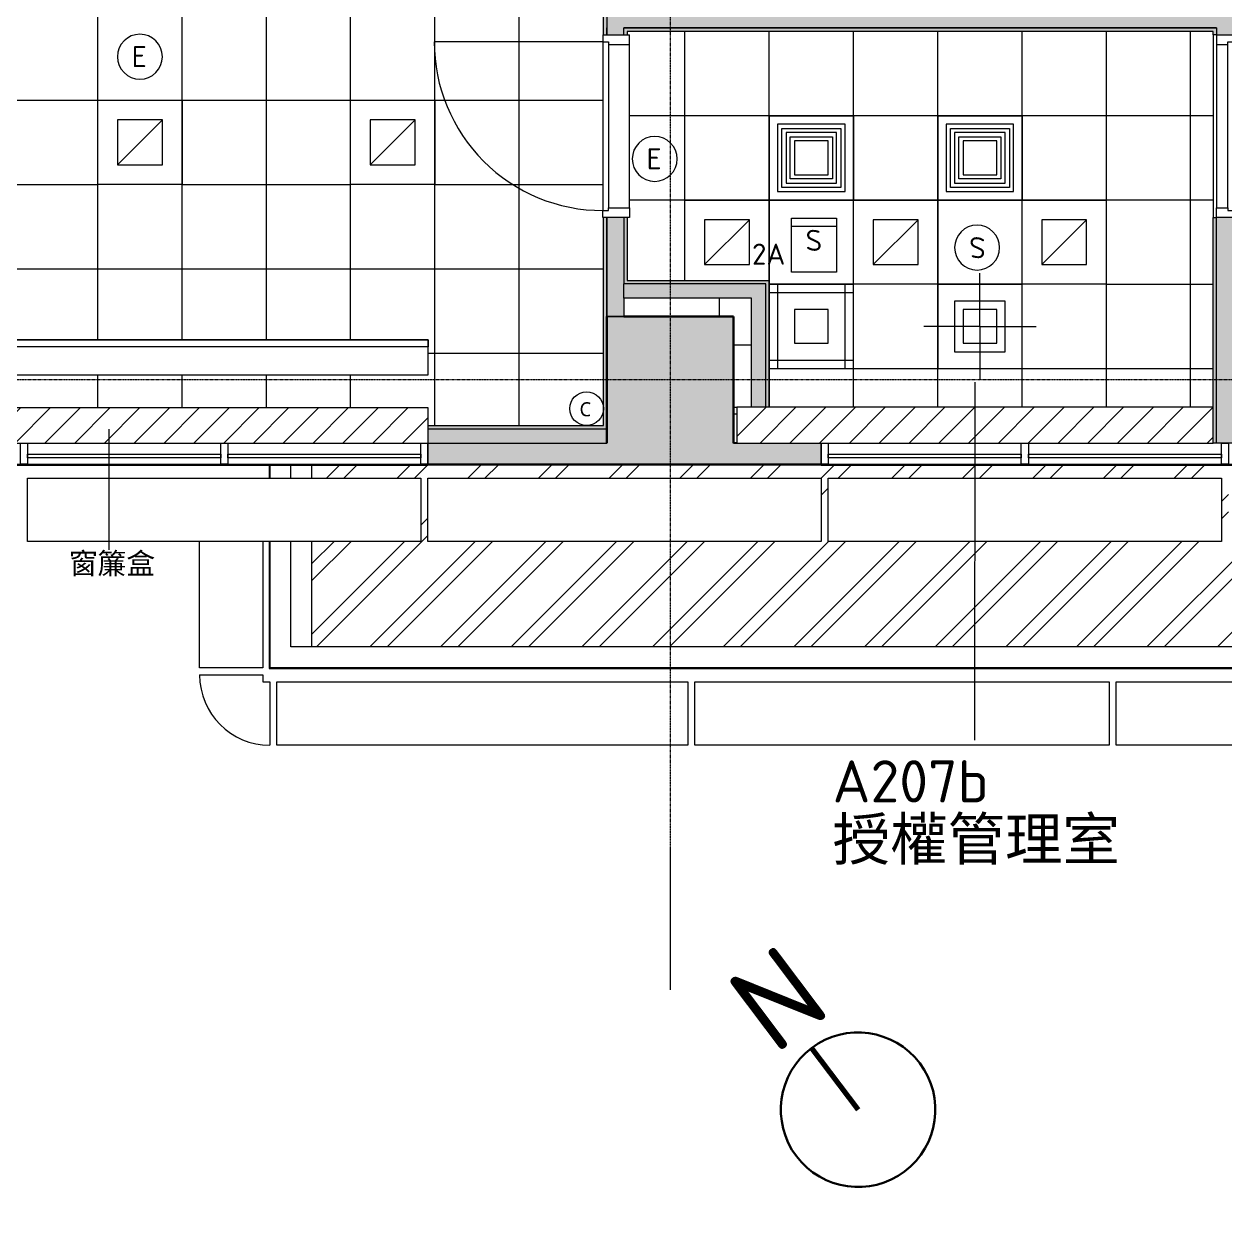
# Model space of a CAD drawing. Header units: centimetres. Extents: x -391356 to -382095, y -768 to 204275.
# Drawn here: x -386402 to -385547, y 200167 to 201016 of the extents above; entities that cross this region are included whole.
import ezdxf

# ---------------------------------------------------------------- set-up
doc = ezdxf.new("R2010")
doc.units = ezdxf.units.CM
doc.linetypes.add('虛線圓點 3_16_', pattern=[0.79375, 0.47625, -0.15875, 0, -0.15875])
for name, color, linetype, lineweight in [('Medium Lines', 7, 'Continuous', 30), ('North Line', 7, 'Continuous', 70), ('一般標註', 7, 'Continuous', 5), ('一般模型', 7, 'Continuous', 5), ('共用邊緣', 7, 'Continuous', 5), ('天花板', 7, 'Continuous', 5), ('房間標籤', 7, 'Continuous', 5), ('文字註釋', 7, 'Continuous', 5), ('柱線', 7, 'Continuous', 5), ('柱線-1', 7, '虛線圓點 3_16_', 5), ('構架_豎框', 7, 'Continuous', 5), ('樓板', 7, 'Continuous', 5), ('燈具', 7, 'Continuous', 5), ('牆', 7, 'Continuous', 5), ('空調風口', 7, 'Continuous', 5), ('結構柱', 7, 'Continuous', 5), ('結構柱-2', 7, 'Continuous', 30), ('線', 7, 'Continuous', 5), ('表面樣式', 7, 'Continuous', 5)]:
    doc.layers.add(name, color=color, linetype=linetype, lineweight=lineweight)
for name, color, linetype, lineweight, true_color in [('塗層 2 _5_-1', 7, 'Continuous', 5, 0xaaaaaa), ('帷幕板-1', 7, 'Continuous', 5, 0xeaeaea), ('帷幕牆豎框-1', 7, 'Continuous', 5, 0xeaeaea), ('建立開口', 9, 'Continuous', 5, 0x808080), ('牆-1', 7, 'Continuous', 5, 0xe4e4e4), ('結構 _1_-1', 7, 'Continuous', 9, 0xaaaaaa), ('結構柱-1', 7, 'Continuous', 5, 0xeaeaea), ('結構構架-1', 9, 'Continuous', 5, 0x808080), ('詳圖項目-3', 11, 'Continuous', 15, 0xffaaaa), ('門-1', 7, 'Continuous', 5, 0xaaaaaa), ('門-2', 7, 'Continuous', 5, 0xd4d4d4)]:
    doc.layers.add(name, color=color, linetype=linetype, lineweight=lineweight, true_color=true_color)
doc.styles.add('ISOCPEUR', font='isocpeur.ttf', dxfattribs={"height": 15})
doc.styles.add('ISOCPEUR_2', font='isocpeur.ttf', dxfattribs={"height": 30})
doc.styles.add('ISOCPEUR_3', font='isocpeur.ttf', dxfattribs={"height": 0.625})
doc.styles.add('Microsoft JhengHei UI_2', font='Microsoft JhengHei UI.ttf', dxfattribs={"height": 15})
doc.styles.add('Microsoft JhengHei UI_3', font='Microsoft JhengHei UI.ttf', dxfattribs={"height": 10})
doc.styles.add('微軟正黑體', font='Microsoft JhengHei.ttf', dxfattribs={"height": 30})

# ---------------------------------------------------------------- blocks, each defined once
blk = doc.blocks.new('通用門_單開 - DW2_H230xW130-1663480-二層天花平面圖')
at = {"layer": '構架_豎框'}
for p, q in [((-65, -27), (-65, -15)), ((-60, -15), (-65, -15)), ((60, -15), (-60, -15)), ((-60, -19), (-60, -15)), ((60, -15), (65, -15)), ((60, -19), (60, -15)), ((65, -15), (65, -27)), ((-58, -19), (-60, -19)), ((58, -19), (-58, -19)), ((-58, -19), (-58, -27)), ((58, -27), (58, -19)), ((58, -19), (60, -19)), ((-65, -27), (-58, -27)), ((-58, -27), (58, -27)), ((65, -27), (58, -27))]:
    blk.add_line(p, q, dxfattribs=at)
blk = doc.blocks.new('通用門_單開 - FD4_H230xW130-4324022-二層天花平面圖')
at = {"layer": '構架_豎框'}
for p, q in [((-65, 12), (-65, 31)), ((-58, 31), (-65, 31)), ((-58, 31), (-58, 16)), ((58, 31), (-58, 31)), ((58, 16), (58, 31)), ((58, 31), (65, 31)), ((65, 31), (65, 12)), ((-65, 12), (-60, 12)), ((-60, 16), (-58, 16)), ((-60, 12), (-60, 16)), ((-60, 12), (60, 12)), ((-58, 16), (58, 16)), ((60, 16), (58, 16)), ((60, 12), (60, 16)), ((65, 12), (60, 12))]:
    blk.add_line(p, q, dxfattribs=at)
blk = doc.blocks.new('System Panel - 帷幕玻璃-1733386-二層天花平面圖')
at = {"layer": '帷幕板-1'}
for p, q in [((-68.75, -10.6), (-68.75, -8)), ((-68.75, -8), (68.75, -8)), ((68.75, -8), (68.75, -10.6)), ((68.75, -10.6), (-68.75, -10.6))]:
    blk.add_line(p, q, dxfattribs=at)
blk = doc.blocks.new('Rectangular Mullion - 50x150_E-1707179-二層天花平面圖')
at = {"layer": '帷幕牆豎框-1'}
for p, q in [((2.5, 15), (-2.5, 15)), ((-2.5, 15), (-2.5, 0)), ((2.5, 0), (2.5, 15))]:
    blk.add_line(p, q, dxfattribs=at)
blk = doc.blocks.new('Rectangular Mullion - 50x150_E-1707217-二層天花平面圖')
at = {"layer": '帷幕牆豎框-1'}
for p, q in [((-5, 15), (0, 15)), ((-5, 0), (-5, 15)), ((0, 15), (0, 0))]:
    blk.add_line(p, q, dxfattribs=at)
blk = doc.blocks.new('Rectangular Mullion - 50x150_E-V69-二層天花平面圖')
at = {"layer": '帷幕牆豎框-1'}
blk.add_line((-390160.81, 200703.16), (-390023.31, 200703.16), dxfattribs=at)
blk = doc.blocks.new('Rectangular Mullion - 50x150_E-V70-二層天花平面圖')
at = {"layer": '帷幕牆豎框-1'}
for p, q in [((2.5, 15), (-2.5, 15)), ((-2.5, 15), (-2.5, 0)), ((2.5, 0), (2.5, 15)), ((-2.5, 0), (2.5, 0))]:
    blk.add_line(p, q, dxfattribs=at)
blk = doc.blocks.new('L5 方型T-bar遮罩燈 - L5 方型T-bar遮罩燈-2232849-二層天花平面圖')
at = {"layer": '燈具'}
for p, q in [((30, 30), (-30, 30)), ((-30, 30), (-30, -30)), ((30, -30), (30, 30)), ((-16, 16), (16, -16)), ((-16, -16), (-16, 16)), ((-16, 16), (16, 16)), ((16, 16), (16, -16)), ((16, -16), (-16, -16)), ((-30, -30), (30, -30))]:
    blk.add_line(p, q, dxfattribs=at)
blk = doc.blocks.new('Rectangular Mullion - 50x150_E-V99-二層天花平面圖')
at = {"layer": '帷幕牆豎框-1'}
for p, q in [((0, 15), (-5, 15)), ((-5, 15), (-5, 0)), ((0, 0), (0, 15))]:
    blk.add_line(p, q, dxfattribs=at)
blk = doc.blocks.new('窗簾盒標準 - 窗簾盒-3396621-二層天花平面圖')
at = {"layer": '一般模型'}
for p, q in [((441.15, -20), (441.15, 0)), ((-134, -25), (-134, -20)), ((-134, -20), (441.15, -20)), ((441.15, -25), (-134, -25)), ((441.15, -20), (441.15, -25))]:
    blk.add_line(p, q, dxfattribs=at)
blk = doc.blocks.new('窗簾盒標準 - 窗簾盒-3396636-二層天花平面圖')
at = {"layer": '一般模型'}
for p, q in [((191.67, 0), (189.17, 0)), ((189.17, -20), (191.67, -20)), ((191.67, -25), (189.17, -25))]:
    blk.add_line(p, q, dxfattribs=at)
blk = doc.blocks.new('G_門扇 - 水平鎖-4324028-二層天花平面圖')
at = {"layer": '建立開口'}
blk.add_line((0, -4), (0, -124), dxfattribs=at)
blk.add_arc((0, -4), 120, 270, 0, dxfattribs=at)
blk = doc.blocks.new('AC_明架方形出風口 - 出風口-V114-二層天花平面圖')
at = {"layer": '空調風口'}
for p, q in [((-30, -30), (-30, 30)), ((-30, 30), (30, 30)), ((-30, -30), (-30, 30)), ((-30, 30), (30, 30)), ((30, 30), (30, -30)), ((30, 30), (30, -30)), ((-24, 24), (-24, -24)), ((24, 24), (-24, 24)), ((-21, -21), (-21, 21)), ((-21, 21), (21, 21)), ((-18, 18), (-18, -18)), ((18, 18), (-18, 18)), ((18, -18), (18, 18)), ((21, 21), (21, -21)), ((24, -24), (24, 24)), ((-15, -15), (-15, 15)), ((-15, 15), (15, 15)), ((-12, 12), (-12, -12)), ((12, 12), (-12, 12)), ((12, -12), (12, 12)), ((15, 15), (15, -15)), ((15, -15), (-15, -15)), ((-12, -12), (12, -12)), ((-24, -24), (24, -24)), ((21, -21), (-21, -21)), ((-18, -18), (18, -18)), ((30, -30), (-30, -30)), ((30, -30), (-30, -30))]:
    blk.add_line(p, q, dxfattribs=at)
blk = doc.blocks.new('L5 方型T-bar遮罩燈 - L5 方型T-bar遮罩燈-V118-二層天花平面圖')
at = {"layer": '燈具'}
for p, q in [((-30, 27.26), (-30, -30)), ((30, -30), (30, 27.26)), ((-16, 16), (16, -16)), ((-16, -16), (-16, 16)), ((-16, 16), (16, 16)), ((16, 16), (16, -16)), ((16, -16), (-16, -16)), ((-30, -30), (30, -30))]:
    blk.add_line(p, q, dxfattribs=at)
blk = doc.blocks.new('ANN_指北 - Project-1206059-二層天花平面圖')
at = {"layer": 'Medium Lines'}
for start, end in [(360, 180), (180, 360)]:
    blk.add_arc((0, 0), 0.55, start, end, dxfattribs=at)
at = {"layer": 'North Line'}
blk.add_line((0, 0), (0, 0.55), dxfattribs=at)
at = {"layer": '一般標註', "insert": (-0.2493, 1.2867), "char_height": 0.625, "width": 0.609283, "attachment_point": 1, "style": 'ISOCPEUR_3'}
blk.add_mtext('\\fISOCPEUR|b0|i0|c136|p34|;N', dxfattribs=at)

msp = doc.modelspace()

# ---------------------------------------------------------------- hatches: boundary and pattern name
at = {"layer": '牆-1'}
h = msp.add_hatch(color=256, dxfattribs=at)
h.paths.add_polyline_path([(-385988.73, 200728.16), (-385987.48, 200728.16), (-385987.48, 200878.67), (-385989.98, 200878.67), (-385989.98, 200728.16)])
h.paths.add_polyline_path([(-385987.48, 201008.67), (-385987.48, 201030.67), (-385989.98, 201030.67), (-385989.98, 201008.67), (-385988.73, 201008.67)])
h.paths.add_polyline_path([(-385988.73, 201230.67), (-385987.48, 201230.67), (-385987.48, 201331.16), (-385989.98, 201331.16), (-385989.98, 201230.67)])
for points in [[(-385987.48, 201013.67), (-385009.48, 201013.67), (-385009.58, 201025.67), (-385987.48, 201025.67)], [(-385975.48, 201011.17), (-385553.48, 201011.17), (-385553.48, 201013.67), (-385975.48, 201013.67)], [(-385884.48, 200821.41), (-385874.48, 200821.41), (-385874.48, 200831.41), (-385975.48, 200831.41), (-385975.48, 200821.41), (-385897.47, 200821.41)], [(-385962.69, 200831.41), (-385874.48, 200831.41), (-385874.55, 200833.91), (-385972.98, 200833.91), (-385972.98, 200831.41), (-385966.43, 200831.41)], [(-385871.98, 200743.67), (-385871.98, 200833.91), (-385874.48, 200833.91), (-385874.48, 200743.67), (-385872.31, 200743.67)], [(-385876.15, 200743.67), (-385874.48, 200743.67), (-385874.48, 200821.41), (-385884.48, 200821.41), (-385884.48, 200743.67)], [(-386114.83, 200728.16), (-385989.98, 200728.16), (-385989.98, 200730.66), (-386114.83, 200730.66), (-386114.83, 200729.7)], [(-386114.83, 200718.16), (-385987.48, 200718.16), (-385987.48, 200728.16), (-386114.83, 200728.16)]]:
    msp.add_hatch(color=256, dxfattribs=at).paths.add_polyline_path(points)
h = msp.add_hatch(color=256, dxfattribs=at)
h.paths.add_polyline_path([(-385977.48, 200808.16), (-385975.48, 200808.16), (-385975.48, 200878.67), (-385987.48, 200878.67), (-385987.48, 200808.16), (-385981.48, 200808.16)])
h.paths.add_polyline_path([(-385987.48, 201008.67), (-385975.48, 201008.67), (-385975.48, 201013.67), (-385987.48, 201013.67)])
h = msp.add_hatch(color=256, dxfattribs=at)
h.paths.add_polyline_path([(-385974.23, 200831.41), (-385972.98, 200831.41), (-385972.98, 200878.67), (-385975.48, 200878.67), (-385975.48, 200831.41)])
h.paths.add_polyline_path([(-385974.23, 201008.67), (-385972.98, 201008.67), (-385972.98, 201011.17), (-385975.48, 201011.17), (-385975.48, 201008.67)])
h = msp.add_hatch(color=256, dxfattribs=at)
h.paths.add_polyline_path([(-385554.73, 200718.16), (-385553.48, 200718.16), (-385553.48, 200878.67), (-385555.98, 200878.67), (-385555.98, 200718.16)])
h.paths.add_polyline_path([(-385554.73, 201008.67), (-385553.48, 201008.67), (-385553.48, 201011.17), (-385555.98, 201011.17), (-385555.98, 201008.67)])
h = msp.add_hatch(color=256, dxfattribs=at)
h.paths.add_polyline_path([(-385544.98, 200718.16), (-385541.48, 200718.16), (-385541.48, 200878.67), (-385553.48, 200878.67), (-385553.48, 200718.16), (-385547.48, 200718.16)])
h.paths.add_polyline_path([(-385547.48, 201008.67), (-385541.48, 201008.67), (-385541.48, 201013.67), (-385553.48, 201013.67), (-385553.48, 201008.67)])
h = msp.add_hatch(color=256, dxfattribs=at)
h.paths.add_polyline_path([(-386689.98, 200703.16), (-386689.98, 200718.16), (-386956.58, 200718.16), (-386967.48, 200703.16), (-386737.17, 200703.16)])
h.paths.add_polyline_path([(-384147.48, 200703.16), (-384147.48, 200718.16), (-384829.98, 200718.16), (-384829.98, 200703.16), (-384155.76, 200703.16)])
h.paths.add_polyline_path([(-386114.98, 200703.16), (-385834.98, 200703.16), (-385834.98, 200718.16), (-386114.98, 200718.16)])
h.paths.add_polyline_path([(-385117.48, 200703.16), (-384979.98, 200703.16), (-384979.98, 200718.16), (-385117.48, 200718.16), (-385117.48, 200710.66)])
h = msp.add_hatch(color=256, dxfattribs=at)
h.paths.add_polyline_path([(-384220.11, 200702.41), (-384147.48, 200702.41), (-384147.48, 200702.91), (-384829.98, 200702.91), (-384829.98, 200702.41), (-384227.48, 200702.41)])
h.paths.add_polyline_path([(-386967.5, 200702.41), (-386689.98, 200702.41), (-386689.98, 200702.91), (-386967.98, 200702.91), (-386967.98, 200702.41)])
h.paths.add_polyline_path([(-386114.98, 200702.41), (-385834.98, 200702.41), (-385834.98, 200702.91), (-386114.98, 200702.91)])
h.paths.add_polyline_path([(-385117.48, 200702.41), (-384979.98, 200702.41), (-384979.98, 200702.91), (-385117.48, 200702.91)])
at = {"layer": '結構柱-1'}
msp.add_hatch(color=256, dxfattribs=at).paths.add_polyline_path([(-385980.44, 200718.16), (-385897.48, 200718.16), (-385897.48, 200808.16), (-385987.48, 200808.16), (-385987.48, 200718.16), (-385982.25, 200718.16)])
at = {"layer": '表面樣式'}
h = msp.add_hatch(dxfattribs=at)
h.set_pattern_fill('FP_27', color=256, style=0, pattern_type=2)
h.set_pattern_definition([(180, (-386169.985, 201262.16), (7e-15, 60), []), (90, (-386169.985, 201262.16), (60, -4e-15), [])])
h.paths.add_polyline_path([(-386934.28, 200730.66), (-386839.98, 200730.66), (-386839.98, 200878.66), (-386734.98, 200878.66), (-386734.98, 200730.66), (-386689.98, 200730.66), (-386689.98, 200743.16), (-386114.83, 200743.15), (-386114.83, 200730.66), (-385989.98, 200730.66), (-385989.98, 200878.67), (-385990.48, 200878.67), (-385990.48, 201008.67), (-385989.98, 201008.67), (-385989.98, 201331.16), (-386229.98, 201331.16), (-386229.98, 201790.66), (-386734.98, 201790.66), (-386734.98, 201682.16), (-386649.98, 201682.16), (-386649.98, 201622.16), (-386769.98, 201622.16), (-386769.98, 201682.16), (-386829.98, 201682.16), (-386829.98, 201622.16), (-386889.98, 201622.16), (-386889.98, 201682.16), (-386839.98, 201682.16), (-386839.98, 201790.66), (-386947.48, 201790.66), (-386947.48, 200730.66), (-386944.05, 200730.66)])
h.paths.add_polyline_path([(-386543.55, 200766.66), (-386689.98, 200766.66), (-386689.98, 200791.66), (-386114.83, 200791.66), (-386114.83, 200766.66), (-386387.2, 200766.66)])
h.paths.add_polyline_path([(-386767.48, 200808.16), (-386747.48, 200808.16), (-386747.48, 200866.16), (-386827.48, 200866.16), (-386827.48, 200808.16), (-386821.38, 200808.16)])
h.paths.add_polyline_path([(-386649.98, 200902.16), (-386709.98, 200902.16), (-386709.98, 200962.16), (-386649.98, 200962.16), (-386649.98, 200941.87)])
h.paths.add_polyline_path([(-386829.98, 200902.16), (-386889.98, 200902.16), (-386889.98, 200962.16), (-386829.98, 200962.16)])
h.paths.add_polyline_path([(-386529.98, 200902.16), (-386529.98, 200962.16), (-386469.98, 200962.16), (-386469.98, 200902.16)])
h.paths.add_polyline_path([(-386169.98, 200902.16), (-386169.98, 200962.16), (-386109.98, 200962.16), (-386109.98, 200902.16), (-386156.31, 200902.16)])
h.paths.add_polyline_path([(-386289.98, 200902.16), (-386349.98, 200902.16), (-386349.93, 200962.16), (-386289.98, 200962.16)])
h.paths.add_polyline_path([(-386860.48, 200975.16), (-386861.32, 200975.19), (-386862.99, 200975.36), (-386865.83, 200976.08), (-386868.36, 200977.24), (-386869.89, 200978.22), (-386870.88, 200979), (-386872.65, 200980.77), (-386873.9, 200982.45), (-386874.55, 200983.53), (-386875.27, 200985.04), (-386875.83, 200986.62), (-386876.35, 200989.07), (-386876.48, 200991.58), (-386876.22, 200994.08), (-386875.83, 200995.71), (-386875.27, 200997.29), (-386873.9, 200999.88), (-386872.65, 201001.55), (-386872.09, 201002.18), (-386869.89, 201004.11), (-386867.75, 201005.42), (-386865.83, 201006.25), (-386864.63, 201006.62), (-386862.99, 201006.97), (-386860.48, 201007.16), (-386858.18, 201006.99), (-386857.98, 201006.97), (-386855.14, 201006.25), (-386852.85, 201005.22), (-386850.88, 201003.96), (-386850.09, 201003.33), (-386848.32, 201001.55), (-386847.07, 200999.88), (-386846.42, 200998.8), (-386845.7, 200997.29), (-386845.14, 200995.71), (-386844.62, 200993.25), (-386844.49, 200990.74), (-386844.75, 200988.25), (-386845.14, 200986.62), (-386845.7, 200985.04), (-386847.07, 200982.45), (-386848.32, 200980.77), (-386848.88, 200980.15), (-386851.08, 200978.22), (-386853.22, 200976.91), (-386855.14, 200976.08), (-386856.34, 200975.71), (-386857.98, 200975.36), (-386859.65, 200975.19)])
h.paths.add_polyline_path([(-386319.98, 200977.16), (-386321.33, 200977.24), (-386322.49, 200977.36), (-386325.33, 200978.08), (-386327.62, 200979.1), (-386329.39, 200980.22), (-386330.38, 200981), (-386332.15, 200982.77), (-386333.4, 200984.45), (-386334.05, 200985.53), (-386334.77, 200987.04), (-386335.33, 200988.62), (-386335.85, 200991.07), (-386335.98, 200993.58), (-386335.72, 200996.08), (-386335.33, 200997.71), (-386334.77, 200999.29), (-386333.4, 201001.88), (-386332.15, 201003.55), (-386331.59, 201004.18), (-386329.39, 201006.11), (-386327.25, 201007.42), (-386325.33, 201008.25), (-386324.13, 201008.62), (-386322.49, 201008.97), (-386319.98, 201009.16), (-386319.15, 201009.14), (-386317.48, 201008.97), (-386314.64, 201008.25), (-386312.35, 201007.22), (-386310.58, 201006.11), (-386309.59, 201005.33), (-386307.82, 201003.55), (-386306.57, 201001.88), (-386305.92, 201000.8), (-386305.2, 200999.29), (-386304.64, 200997.71), (-386304.12, 200995.25), (-386303.99, 200992.71), (-386304.25, 200990.25), (-386304.64, 200988.62), (-386305.2, 200987.04), (-386306.57, 200984.45), (-386307.82, 200982.77), (-386308.38, 200982.15), (-386310.58, 200980.22), (-386312.72, 200978.91), (-386314.64, 200978.08), (-386315.84, 200977.71), (-386317.48, 200977.36), (-386319.15, 200977.19)])
h.paths.add_polyline_path([(-386889.98, 201082.16), (-386889.98, 201142.16), (-386829.98, 201142.16), (-386829.98, 201082.16), (-386860.5, 201082.16)])
h.paths.add_polyline_path([(-386649.98, 201082.16), (-386769.98, 201082.16), (-386769.98, 201142.16), (-386649.98, 201142.16), (-386649.98, 201101.01)])
h.paths.add_polyline_path([(-386349.98, 201082.16), (-386409.98, 201082.16), (-386409.98, 201142.16), (-386289.98, 201142.16), (-386289.98, 201082.16), (-386349.93, 201082.16)])
h.paths.add_polyline_path([(-386485.61, 201082.16), (-386529.98, 201082.16), (-386529.98, 201142.16), (-386469.98, 201142.16), (-386469.98, 201082.16)])
h.paths.add_polyline_path([(-386169.98, 201082.16), (-386169.98, 201142.16), (-386109.98, 201142.16), (-386109.98, 201082.16), (-386156.31, 201082.16)])
h.paths.add_polyline_path([(-386889.98, 201262.16), (-386889.98, 201322.16), (-386829.98, 201322.16), (-386829.98, 201262.16), (-386873.32, 201262.16)])
h.paths.add_polyline_path([(-386769.98, 201262.16), (-386769.98, 201322.16), (-386649.98, 201322.16), (-386649.98, 201262.16), (-386767.48, 201262.16)])
h.paths.add_polyline_path([(-386289.98, 201262.16), (-386409.98, 201262.16), (-386409.98, 201322.16), (-386289.98, 201322.16), (-386289.98, 201283.16)])
h.paths.add_polyline_path([(-386109.98, 201262.16), (-386169.98, 201262.16), (-386169.98, 201322.16), (-386109.98, 201322.16), (-386109.98, 201283.16)])
h.paths.add_polyline_path([(-386469.98, 201262.16), (-386529.98, 201262.16), (-386529.98, 201322.16), (-386469.98, 201322.16), (-386469.98, 201283.16)])
h.paths.add_polyline_path([(-386308.83, 201341.01), (-386335.98, 201341.01), (-386335.98, 201379.54), (-386303.98, 201379.54), (-386303.98, 201341.01), (-386308.6, 201341.01)])
h.paths.add_polyline_path([(-386843.99, 201341.01), (-386875.99, 201341.01), (-386875.99, 201379.54), (-386843.99, 201379.54), (-386843.99, 201348.55)])
h.paths.add_polyline_path([(-386889.98, 201442.16), (-386889.98, 201502.16), (-386829.98, 201502.16), (-386829.98, 201442.16), (-386875.99, 201442.16)])
h.paths.add_polyline_path([(-386529.98, 201442.16), (-386529.98, 201502.16), (-386469.98, 201502.16), (-386469.98, 201442.16)])
h.paths.add_polyline_path([(-386303.98, 201442.16), (-386409.98, 201442.16), (-386409.98, 201502.16), (-386289.98, 201502.16), (-386289.98, 201442.16)])
h.paths.add_polyline_path([(-386649.98, 201442.16), (-386769.98, 201442.16), (-386769.98, 201502.16), (-386649.98, 201502.16), (-386649.98, 201474.64)])
h.paths.add_polyline_path([(-386859.99, 201514.41), (-386860.83, 201514.44), (-386862.49, 201514.61), (-386865.33, 201515.33), (-386867.62, 201516.35), (-386869.39, 201517.47), (-386870.38, 201518.25), (-386872.15, 201520.02), (-386873.41, 201521.7), (-386874.05, 201522.78), (-386874.77, 201524.29), (-386875.33, 201525.87), (-386875.85, 201528.32), (-386875.98, 201530.83), (-386875.72, 201533.33), (-386875.33, 201534.96), (-386874.77, 201536.54), (-386873.41, 201539.13), (-386872.15, 201540.8), (-386871.59, 201541.43), (-386869.39, 201543.36), (-386867.25, 201544.67), (-386865.33, 201545.5), (-386864.13, 201545.87), (-386862.49, 201546.22), (-386859.99, 201546.41), (-386859.15, 201546.39), (-386857.49, 201546.22), (-386854.65, 201545.5), (-386852.35, 201544.47), (-386850.58, 201543.36), (-386849.6, 201542.58), (-386847.82, 201540.8), (-386846.57, 201539.13), (-386845.93, 201538.05), (-386845.21, 201536.54), (-386844.47, 201534.21), (-386844.12, 201532.5), (-386843.99, 201529.99), (-386844.26, 201527.5), (-386844.65, 201525.87), (-386845.21, 201524.29), (-386846.57, 201521.7), (-386847.82, 201520.02), (-386848.38, 201519.4), (-386850.58, 201517.47), (-386852.72, 201516.16), (-386854.65, 201515.33), (-386855.85, 201514.96), (-386858.18, 201514.54), (-386859.15, 201514.44)])
h.paths.add_polyline_path([(-386319.98, 201576.16), (-386320.82, 201576.19), (-386322.49, 201576.36), (-386325.33, 201577.08), (-386328.09, 201578.37), (-386329.39, 201579.22), (-386330.38, 201580), (-386332.15, 201581.77), (-386333.4, 201583.45), (-386334.05, 201584.53), (-386334.77, 201586.04), (-386335.33, 201587.62), (-386335.85, 201590.07), (-386335.98, 201592.58), (-386335.72, 201595.08), (-386335.33, 201596.71), (-386334.77, 201598.29), (-386333.4, 201600.88), (-386332.15, 201602.55), (-386331.59, 201603.18), (-386329.39, 201605.11), (-386327.25, 201606.42), (-386325.33, 201607.25), (-386324.13, 201607.62), (-386322.49, 201607.97), (-386319.98, 201608.16), (-386319.15, 201608.14), (-386317.48, 201607.97), (-386314.64, 201607.25), (-386312.35, 201606.22), (-386310.58, 201605.11), (-386309.59, 201604.33), (-386307.82, 201602.55), (-386306.57, 201600.88), (-386305.92, 201599.8), (-386305.2, 201598.29), (-386304.5, 201596.09), (-386304.12, 201594.25), (-386303.99, 201591.74), (-386304.25, 201589.25), (-386304.64, 201587.62), (-386305.2, 201586.04), (-386306.57, 201583.45), (-386307.82, 201581.77), (-386308.94, 201580.62), (-386310.58, 201579.22), (-386312.72, 201577.91), (-386314.64, 201577.08), (-386315.84, 201576.71), (-386317.48, 201576.36), (-386319.15, 201576.19)])
h.paths.add_polyline_path([(-386529.98, 201622.16), (-386529.98, 201682.16), (-386469.98, 201682.16), (-386469.98, 201622.16)])
h.paths.add_polyline_path([(-386409.98, 201622.16), (-386409.98, 201682.16), (-386289.98, 201682.16), (-386289.98, 201622.16), (-386349.98, 201622.16)])
h.paths.add_polyline_path([(-386827.48, 201694.66), (-386747.48, 201694.66), (-386747.48, 201718.16), (-386827.48, 201718.16), (-386827.48, 201711.03)])
h = msp.add_hatch(dxfattribs=at)
h.set_pattern_fill('FP_32', color=256, style=0, pattern_type=2)
h.set_pattern_definition([(180, (-385511.985, 201191.17), (7e-15, 60), []), (90, (-385511.985, 201191.17), (60, -4e-15), [])])
h.paths.add_polyline_path([(-385871.98, 200891.17), (-385871.98, 200951.17), (-385811.98, 200951.17), (-385811.98, 200891.17), (-385865.88, 200891.17)])
h.paths.add_polyline_path([(-385769.07, 200743.67), (-385555.98, 200743.67), (-385555.98, 201011.17), (-385972.98, 201011.17), (-385972.98, 201008.67), (-385971.48, 201008.67), (-385971.48, 200878.67), (-385972.98, 200878.67), (-385972.98, 200833.91), (-385931.98, 200833.91), (-385931.98, 200891.17), (-385871.98, 200891.17), (-385871.98, 200743.67)])
h.paths.add_polyline_path([(-385691.98, 200891.17), (-385631.98, 200891.17), (-385631.98, 200831.17), (-385691.98, 200831.17), (-385691.98, 200872.38)])
h.paths.add_polyline_path([(-385751.98, 200891.17), (-385751.98, 200951.17), (-385691.98, 200951.17), (-385691.98, 200891.17), (-385739.33, 200891.17)])
h.paths.add_polyline_path([(-385769.07, 200831.17), (-385811.98, 200831.17), (-385811.98, 200891.17), (-385751.98, 200891.17), (-385751.98, 200831.17)])
h.paths.add_polyline_path([(-385855.98, 200839.76), (-385855.98, 200878.29), (-385823.98, 200878.29), (-385823.98, 200839.76)])
h.paths.add_polyline_path([(-385723.98, 200841.3), (-385724.82, 200841.32), (-385726.49, 200841.49), (-385729.33, 200842.22), (-385731.62, 200843.24), (-385733.39, 200844.35), (-385734.38, 200845.13), (-385736.19, 200846.96), (-385737.4, 200848.58), (-385738.05, 200849.66), (-385738.77, 200851.18), (-385739.5, 200853.47), (-385739.85, 200855.21), (-385739.98, 200857.72), (-385739.72, 200860.21), (-385739.33, 200861.84), (-385738.77, 200863.42), (-385737.4, 200866.01), (-385736.15, 200867.69), (-385735.59, 200868.31), (-385733.39, 200870.24), (-385731.25, 200871.55), (-385729.33, 200872.38), (-385728.13, 200872.75), (-385726.49, 200873.1), (-385723.98, 200873.3), (-385723.15, 200873.28), (-385720.66, 200872.93), (-385718.64, 200872.38), (-385716.35, 200871.36), (-385714.58, 200870.24), (-385713.59, 200869.46), (-385711.82, 200867.69), (-385710.57, 200866.01), (-385709.92, 200864.93), (-385709.2, 200863.42), (-385708.64, 200861.84), (-385708.12, 200859.39), (-385707.99, 200856.88), (-385708.25, 200854.38), (-385708.64, 200852.75), (-385709.2, 200851.18), (-385710.57, 200848.58), (-385711.82, 200846.91), (-385712.38, 200846.28), (-385714.58, 200844.35), (-385716.72, 200843.04), (-385718.64, 200842.22), (-385720.66, 200841.67), (-385721.48, 200841.49), (-385723.15, 200841.32)])
h.paths.add_polyline_path([(-385953.48, 200904.42), (-385954.32, 200904.44), (-385955.99, 200904.62), (-385958.83, 200905.34), (-385961.12, 200906.36), (-385962.89, 200907.47), (-385963.88, 200908.25), (-385965.65, 200910.03), (-385966.9, 200911.7), (-385967.55, 200912.78), (-385968.27, 200914.3), (-385968.83, 200915.87), (-385969.35, 200918.33), (-385969.48, 200920.84), (-385969.22, 200923.33), (-385968.83, 200924.96), (-385968.27, 200926.54), (-385966.9, 200929.13), (-385965.65, 200930.81), (-385965.09, 200931.43), (-385962.89, 200933.36), (-385960.75, 200934.67), (-385958.83, 200935.5), (-385957.63, 200935.87), (-385955.99, 200936.22), (-385953.48, 200936.42), (-385952.65, 200936.4), (-385950.98, 200936.22), (-385948.14, 200935.5), (-385945.85, 200934.48), (-385944.08, 200933.36), (-385943.09, 200932.58), (-385941.32, 200930.81), (-385940.07, 200929.13), (-385939.42, 200928.05), (-385938.49, 200925.93), (-385938.14, 200924.96), (-385937.62, 200922.51), (-385937.49, 200920), (-385937.75, 200917.5), (-385938.33, 200915.35), (-385938.7, 200914.3), (-385940.07, 200911.7), (-385941.32, 200910.03), (-385941.88, 200909.4), (-385944.08, 200907.47), (-385946.22, 200906.16), (-385948.14, 200905.34), (-385949.34, 200904.96), (-385950.98, 200904.62), (-385952.65, 200904.44)])
h = msp.add_hatch(dxfattribs=at)
h.set_pattern_fill('FP_13', color=256, style=0, pattern_type=2)
h.set_pattern_definition([(45, (3618.32, 0), (-25.144717, 25.144717), []), (45, (3618.32, 38.1), (-25.144717, 25.144717), [])])
h.paths.add_polyline_path([(-386197.48, 200573.16), (-384227.48, 200573.16), (-384227.48, 200648.14), (-384404.98, 200648.14), (-384404.98, 200693.14), (-384227.48, 200693.14), (-384227.48, 200702.41), (-385311.18, 200702.41), (-385311.18, 200702.16), (-385312.68, 200702.16), (-385312.68, 200695.56), (-385326.28, 200695.56), (-385326.28, 200702.16), (-385327.78, 200702.16), (-385327.78, 200702.41), (-386197.48, 200702.41), (-386197.48, 200693.14), (-386119.98, 200693.14), (-386119.98, 200648.14), (-386197.48, 200648.14), (-386197.48, 200605.93)])
h.paths.add_polyline_path([(-385575.45, 200648.14), (-385829.98, 200648.14), (-385829.98, 200693.14), (-385549.98, 200693.14), (-385549.98, 200648.14)])
h.paths.add_polyline_path([(-384974.98, 200648.14), (-384974.98, 200693.14), (-384694.98, 200693.14), (-384694.98, 200648.14), (-384897.78, 200648.14)])
h.paths.add_polyline_path([(-385091.4, 200648.14), (-385259.98, 200648.14), (-385259.98, 200693.14), (-384979.98, 200693.14), (-384979.98, 200648.14), (-385012.48, 200648.14)])
h.paths.add_polyline_path([(-384413.73, 200648.14), (-384689.98, 200648.14), (-384689.98, 200693.14), (-384409.98, 200693.14), (-384409.98, 200648.14)])
h.paths.add_polyline_path([(-385285.02, 200648.14), (-385544.98, 200648.14), (-385544.98, 200693.14), (-385264.98, 200693.14), (-385264.98, 200648.14)])
h.paths.add_polyline_path([(-385962.69, 200648.14), (-386114.98, 200648.14), (-386114.98, 200693.14), (-385834.98, 200693.14), (-385834.98, 200648.14)])
h.paths.add_polyline_path([(-385689.98, 200702.91), (-384227.48, 200702.91), (-384227.48, 200703.16), (-386197.48, 200703.16), (-386197.48, 200702.91), (-385692.48, 200702.91)])
at = {"layer": '詳圖項目-3'}
h = msp.add_hatch(dxfattribs=at)
h.set_pattern_fill('FP_25', color=256, style=0, pattern_type=2)
h.set_pattern_definition([(45, (3618.322, 0), (-10.6066017, 10.6066017), [])])
h.paths.add_polyline_path([(-386227.48, 200718.16), (-386114.83, 200718.16), (-386114.83, 200743.16), (-386689.98, 200743.16), (-386689.98, 200718.16), (-386253.12, 200718.16)])
h.paths.add_polyline_path([(-384834.98, 200718.16), (-384829.98, 200718.16), (-384829.98, 200743.16), (-384979.98, 200743.16), (-384979.98, 200718.16), (-384885.26, 200718.16)])
h.paths.add_polyline_path([(-385176.87, 200718.16), (-385117.78, 200718.16), (-385117.78, 200743.67), (-385538.98, 200743.67), (-385538.98, 200718.16), (-385188.21, 200718.16)])
h.paths.add_polyline_path([(-385571.82, 200718.16), (-385555.98, 200718.23), (-385555.98, 200743.67), (-385894.98, 200743.67), (-385894.98, 200718.16), (-385571.97, 200718.16)])
h.paths.add_polyline_path([(-384172.45, 201951.69), (-384150.48, 201951.69), (-384150.48, 202041.51), (-384172.48, 202041.51), (-384172.45, 201951.69)])
h.paths.add_polyline_path([(-384150.48, 202250.66), (-384150.48, 202340.66), (-384172.48, 202340.66), (-384172.44, 202250.66), (-384167.48, 202250.66)])
h.paths.add_polyline_path([(-386937.48, 202938.16), (-386932.48, 202938.16), (-386932.48, 203374.66), (-386952.48, 203374.66), (-386952.48, 202938.16), (-386947.48, 202938.16)])
h.paths.add_polyline_path([(-384148.73, 203228.51), (-384147.48, 203228.51), (-384147.48, 203378.51), (-384172.48, 203378.51), (-384172.48, 203228.51), (-384149.91, 203228.51)])
h.paths.add_polyline_path([(-386952.48, 203391.66), (-386932.48, 203391.66), (-386932.48, 203680.66), (-386952.48, 203680.66), (-386952.48, 203452.65)])
h.paths.add_polyline_path([(-386937.48, 203835.66), (-386932.48, 203835.66), (-386932.48, 203928.16), (-386404.98, 203928.16), (-386404.98, 203953.16), (-386952.48, 203953.14), (-386952.48, 203835.66), (-386937.98, 203835.66)])
h.paths.add_polyline_path([(-384837.48, 203928.16), (-384837.48, 203953.16), (-385117.48, 203953.16), (-385117.48, 203928.16), (-384897.78, 203928.16)])
h.paths.add_polyline_path([(-384220.11, 203928.16), (-384149.98, 203928.16), (-384149.98, 203953.16), (-384689.98, 203953.16), (-384689.98, 203928.16), (-384257.48, 203928.16)])
h.paths.add_polyline_path([(-386257.48, 203928.16), (-385265.14, 203928.16), (-385265.14, 203953.16), (-386257.48, 203953.16), (-386257.48, 203933.16)])

# ---------------------------------------------------------------- linework, layer by layer
at = {"layer": '一般標註'}
for p, q in [((-385855.98, 200862.42), (-385855.98, 200878.29)), ((-385855.98, 200878.29), (-385823.98, 200878.29)), ((-385823.98, 200878.29), (-385823.98, 200862.42)), ((-385823.98, 200872.42), (-385855.98, 200872.42)), ((-385855.98, 200839.76), (-385855.98, 200862.42)), ((-385823.98, 200862.42), (-385823.98, 200839.76)), ((-385823.98, 200839.76), (-385855.98, 200839.76))]:
    msp.add_line(p, q, dxfattribs=at)
for centre, start, end in [((-386319.98, 200993.16), 0, 180), ((-386319.98, 200993.16), 180, 0), ((-385953.48, 200920.42), 0, 180), ((-385953.48, 200920.42), 180, 0), ((-385723.98, 200857.3), 0, 180), ((-385723.98, 200857.3), 180, 0)]:
    msp.add_arc(centre, 16, start, end, dxfattribs=at)
at = {"layer": '共用邊緣'}
for p, q in [((-385975.48, 200821.41), (-385975.48, 200831.41)), ((-385975.48, 200808.16), (-385987.48, 200808.16))]:
    msp.add_line(p, q, dxfattribs=at)
at = {"layer": '塗層 2 _5_-1'}
for p, q in [((-385553.48, 201013.67), (-385975.48, 201013.67)), ((-385975.48, 200821.41), (-385975.48, 200808.16)), ((-385884.48, 200821.41), (-385975.48, 200821.41)), ((-385884.48, 200743.67), (-385884.48, 200821.41)), ((-385987.48, 200728.16), (-385987.48, 200718.16)), ((-385541.48, 200718.16), (-385553.48, 200718.16)), ((-386114.98, 200702.91), (-385834.98, 200702.91)), ((-386114.98, 200702.41), (-386114.98, 200702.91)), ((-385834.98, 200702.91), (-385834.98, 200702.41)), ((-385834.98, 200702.41), (-386114.98, 200702.41))]:
    msp.add_line(p, q, dxfattribs=at)
at = {"layer": '天花板'}
for p, q in [((-385811.98, 200951.17), (-385871.98, 200951.17)), ((-385871.98, 200951.17), (-385871.98, 200891.17)), ((-385811.98, 200891.17), (-385811.98, 200951.17)), ((-385691.98, 200951.17), (-385751.98, 200951.17)), ((-385751.98, 200951.17), (-385751.98, 200891.17)), ((-385691.98, 200891.17), (-385691.98, 200951.17)), ((-385871.98, 200891.17), (-385811.98, 200891.17)), ((-385751.98, 200891.17), (-385691.98, 200891.17)), ((-386114.83, 200791.66), (-386689.98, 200791.66)), ((-386114.83, 200766.66), (-386114.83, 200791.66)), ((-386689.98, 200766.66), (-386114.83, 200766.66)), ((-386197.48, 200702.91), (-386197.48, 200703.16)), ((-386197.48, 200693.14), (-386197.48, 200702.41)), ((-386197.48, 200573.16), (-386197.48, 200648.14))]:
    msp.add_line(p, q, dxfattribs=at)
at = {"layer": '房間標籤'}
msp.add_line((-385725.66, 200761.43), (-385725.76, 200506.73), dxfattribs=at)
at = {"layer": '柱線'}
msp.add_line((-385942.48, 200429.07), (-385942.48, 200329.07), dxfattribs=at)
at = {"layer": '柱線-1'}
for p, q in [((-385942.48, 204074.69), (-385942.48, 200429.07)), ((-384128.36, 200763.16), (-386949.7, 200763.16))]:
    msp.add_line(p, q, dxfattribs=at)
at = {"layer": '樓板'}
for p, q in [((-386399.98, 200648.14), (-386399.98, 200693.14)), ((-386399.98, 200693.14), (-386119.98, 200693.14)), ((-386119.98, 200693.14), (-386119.98, 200648.14)), ((-386114.98, 200648.14), (-386114.98, 200693.14)), ((-386114.98, 200693.14), (-385834.98, 200693.14)), ((-385834.98, 200693.14), (-385834.98, 200648.14)), ((-385829.98, 200648.14), (-385829.98, 200693.14)), ((-385829.98, 200693.14), (-385549.98, 200693.14)), ((-385549.98, 200693.14), (-385549.98, 200648.14)), ((-386119.98, 200648.14), (-386399.98, 200648.14)), ((-386277.48, 200558.14), (-386277.48, 200648.14)), ((-386232.48, 200648.14), (-386232.48, 200558.14)), ((-385834.98, 200648.14), (-386114.98, 200648.14)), ((-385549.98, 200648.14), (-385829.98, 200648.14)), ((-386232.48, 200558.14), (-386277.48, 200558.14)), ((-386277.48, 200553.14), (-386232.48, 200553.14)), ((-386232.48, 200553.14), (-386232.48, 200548.14)), ((-386232.48, 200548.14), (-386227.48, 200548.14)), ((-386227.48, 200548.14), (-386227.48, 200503.14)), ((-386222.48, 200503.14), (-386222.48, 200548.14)), ((-386222.48, 200548.14), (-385929.98, 200548.14)), ((-385929.98, 200548.14), (-385929.98, 200503.14)), ((-385924.98, 200503.14), (-385924.98, 200548.14)), ((-385924.98, 200548.14), (-385629.98, 200548.14)), ((-385629.98, 200548.14), (-385629.98, 200503.14)), ((-385624.98, 200548.14), (-385329.98, 200548.14)), ((-385624.98, 200503.14), (-385624.98, 200548.14)), ((-385929.98, 200503.14), (-386222.48, 200503.14)), ((-385629.98, 200503.14), (-385924.98, 200503.14)), ((-385329.98, 200503.14), (-385624.98, 200503.14))]:
    msp.add_line(p, q, dxfattribs=at)
msp.add_arc((-386227.48, 200553.14), 50, 180, 270, dxfattribs=at)
at = {"layer": '牆'}
for p, q in [((-385555.98, 201008.67), (-385555.98, 200878.67)), ((-386114.98, 200702.91), (-386689.98, 200702.91)), ((-386227.98, 200703.16), (-386227.98, 200702.91)), ((-386227.48, 200703.16), (-386227.48, 200702.91)), ((-386212.48, 200702.91), (-386212.48, 200703.16)), ((-385117.48, 200702.91), (-385834.98, 200702.91)), ((-386689.98, 200702.41), (-386114.98, 200702.41)), ((-386227.98, 200702.41), (-386227.98, 200693.14)), ((-386227.48, 200693.14), (-386227.48, 200702.41)), ((-386227.48, 200702.41), (-386227.48, 200693.14)), ((-386212.48, 200693.14), (-386212.48, 200702.41)), ((-385834.98, 200702.41), (-385117.48, 200702.41)), ((-386227.98, 200648.14), (-386227.98, 200557.66)), ((-386227.48, 200558.16), (-386227.48, 200648.14)), ((-386227.48, 200648.14), (-386227.48, 200573.16)), ((-386212.48, 200573.16), (-386212.48, 200648.14)), ((-386227.48, 200573.16), (-386227.48, 200558.16)), ((-384147.48, 200573.16), (-386212.48, 200573.16)), ((-386227.98, 200557.66), (-384132.48, 200557.66)), ((-386227.48, 200558.16), (-384132.48, 200558.16)), ((-384131.98, 200558.16), (-386227.48, 200558.16))]:
    msp.add_line(p, q, dxfattribs=at)
at = {"layer": '結構 _1_-1'}
for p, q in [((-385989.98, 201008.67), (-385989.98, 201030.67)), ((-385987.48, 201030.67), (-385987.48, 201008.67)), ((-385987.48, 201008.67), (-385987.48, 201013.67)), ((-385975.48, 201013.67), (-385553.48, 201013.67)), ((-385975.48, 201008.67), (-385975.48, 201013.67)), ((-385555.98, 201011.17), (-385972.98, 201011.17)), ((-385972.98, 201011.17), (-385972.98, 201008.67)), ((-385555.98, 201008.67), (-385555.98, 201011.17)), ((-385553.48, 201013.67), (-385553.48, 201008.67)), ((-385553.48, 201008.67), (-385555.98, 201008.67)), ((-385989.98, 200730.66), (-385989.98, 200878.67)), ((-385987.48, 200808.16), (-385987.48, 200878.67)), ((-385987.48, 200878.67), (-385987.48, 200728.16)), ((-385975.48, 200878.67), (-385975.48, 200831.41)), ((-385972.98, 200878.67), (-385972.98, 200833.91)), ((-385555.98, 200743.67), (-385555.98, 200878.67)), ((-385555.98, 200878.67), (-385553.48, 200878.67)), ((-385553.48, 200718.16), (-385553.48, 200878.67)), ((-385874.48, 200831.41), (-385975.48, 200831.41)), ((-385972.98, 200833.91), (-385871.98, 200833.91)), ((-385874.48, 200743.67), (-385874.48, 200831.41)), ((-385871.98, 200833.91), (-385871.98, 200743.67)), ((-386114.83, 200730.66), (-385989.98, 200730.66)), ((-385987.48, 200728.16), (-386114.83, 200728.16)), ((-386114.98, 200703.16), (-386114.98, 200718.16)), ((-386114.83, 200718.16), (-385987.48, 200718.16)), ((-385897.48, 200718.16), (-385894.98, 200718.16)), ((-385834.98, 200718.16), (-385834.98, 200703.16)), ((-385553.48, 200718.16), (-385555.98, 200718.16)), ((-385834.98, 200703.16), (-386114.98, 200703.16))]:
    msp.add_line(p, q, dxfattribs=at)
at = {"layer": '結構柱'}
msp.add_line((-385987.48, 200808.16), (-385975.48, 200808.16), dxfattribs=at)
at = {"layer": '結構柱-2'}
for p, q in [((-385987.48, 200718.16), (-385987.48, 200808.16)), ((-385975.48, 200808.16), (-385897.48, 200808.16)), ((-385897.48, 200808.16), (-385897.48, 200718.16))]:
    msp.add_line(p, q, dxfattribs=at)
at = {"layer": '結構構架-1'}
for p, q in [((-385907.48, 200821.41), (-385907.48, 200808.16)), ((-385897.47, 200788.16), (-385897.47, 200743.67)), ((-385897.47, 200788.16), (-385884.48, 200788.16)), ((-385897.47, 200718.67), (-385897.47, 200718.16))]:
    msp.add_line(p, q, dxfattribs=at)
at = {"layer": '線'}
for p, q in [((-385871.98, 200831.17), (-385871.98, 200771.17)), ((-385811.98, 200831.17), (-385871.98, 200831.17)), ((-385865.98, 200831.17), (-385865.98, 200771.17)), ((-385817.98, 200771.17), (-385817.98, 200831.17)), ((-385811.98, 200771.17), (-385811.98, 200831.17)), ((-385751.98, 200831.17), (-385751.98, 200771.17)), ((-385691.98, 200831.17), (-385751.98, 200831.17)), ((-385721.98, 200801.17), (-385721.98, 200839.17)), ((-385691.98, 200771.17), (-385691.98, 200831.17)), ((-385811.98, 200825.17), (-385871.98, 200825.17)), ((-385739.98, 200819.17), (-385739.98, 200783.17)), ((-385703.98, 200819.17), (-385739.98, 200819.17)), ((-385703.98, 200783.17), (-385703.98, 200819.17)), ((-385853.98, 200813.17), (-385853.98, 200789.17)), ((-385829.98, 200813.17), (-385853.98, 200813.17)), ((-385829.98, 200789.17), (-385829.98, 200813.17)), ((-385733.98, 200813.17), (-385733.98, 200789.17)), ((-385709.98, 200813.17), (-385733.98, 200813.17)), ((-385709.98, 200789.17), (-385709.98, 200813.17)), ((-385721.98, 200801.17), (-385761.98, 200801.17)), ((-385721.98, 200801.17), (-385721.98, 200763.17)), ((-385721.98, 200801.17), (-385681.98, 200801.17)), ((-385853.98, 200789.17), (-385829.98, 200789.17)), ((-385733.98, 200789.17), (-385709.98, 200789.17)), ((-385739.98, 200783.17), (-385703.98, 200783.17)), ((-385871.98, 200777.17), (-385811.98, 200777.17)), ((-385871.98, 200771.17), (-385811.98, 200771.17)), ((-385751.98, 200771.17), (-385691.98, 200771.17)), ((-386114.83, 200743.16), (-386689.98, 200743.16)), ((-386114.83, 200718.16), (-386114.83, 200743.16)), ((-385555.98, 200743.67), (-385894.98, 200743.67)), ((-385894.98, 200743.67), (-385894.98, 200718.16)), ((-385555.98, 200718.16), (-385555.98, 200743.67)), ((-386341.98, 200642.16), (-386341.98, 200728.16)), ((-386689.98, 200718.16), (-386114.83, 200718.16)), ((-385894.98, 200718.16), (-385555.98, 200718.16))]:
    msp.add_line(p, q, dxfattribs=at)
msp.add_circle((-386001.98, 200742.66), 12, dxfattribs=at)

# ---------------------------------------------------------------- block references
at = {"layer": '一般標註', "xscale": 100, "yscale": 100, "zscale": 100, "rotation": 36.99999999999964}
msp.add_blockref('ANN_指北 - Project-1206059-二層天花平面圖', (-385808.68, 200243.67), dxfattribs=at)
at = {"layer": '一般模型', "rotation": 180}
for name, p in [('窗簾盒標準 - 窗簾盒-3396621-二層天花平面圖', (-386248.68, 200766.66)), ('窗簾盒標準 - 窗簾盒-3396636-二層天花平面圖', (-385705.82, 200718.67))]:
    msp.add_blockref(name, p, dxfattribs=at)
at = {"layer": '帷幕板-1'}
for p in [(-386331.23, 200718.16), (-386188.73, 200718.16), (-385761.23, 200718.16), (-385618.73, 200718.16)]:
    msp.add_blockref('System Panel - 帷幕玻璃-1733386-二層天花平面圖', p, dxfattribs=at)
at = {"layer": '帷幕牆豎框-1', "extrusion": (0, 0, -1), "rotation": 180}
for name, p in [('Rectangular Mullion - 50x150_E-1707179-二層天花平面圖', (386402.48, 200718.16)), ('Rectangular Mullion - 50x150_E-1707179-二層天花平面圖', (386259.98, 200718.16)), ('Rectangular Mullion - 50x150_E-V99-二層天花平面圖', (386114.98, 200718.16)), ('Rectangular Mullion - 50x150_E-1707179-二層天花平面圖', (385689.98, 200718.16)), ('Rectangular Mullion - 50x150_E-V70-二層天花平面圖', (385547.48, 200718.16))]:
    msp.add_blockref(name, p, dxfattribs=at)
at = {"layer": '帷幕牆豎框-1', "rotation": 180}
msp.add_blockref('Rectangular Mullion - 50x150_E-1707217-二層天花平面圖', (-385834.98, 200718.16), dxfattribs=at)
at = {"layer": '帷幕牆豎框-1'}
for p in [(3760.82, 0), (3903.32, 0), (4330.82, 0), (4473.32, 0)]:
    msp.add_blockref('Rectangular Mullion - 50x150_E-V69-二層天花平面圖', p, dxfattribs=at)
at = {"layer": '燈具', "extrusion": (0, 0, -1), "rotation": 180}
for name, p in [('L5 方型T-bar遮罩燈 - L5 方型T-bar遮罩燈-2232849-二層天花平面圖', (386319.98, 200932.16)), ('L5 方型T-bar遮罩燈 - L5 方型T-bar遮罩燈-2232849-二層天花平面圖', (386139.98, 200932.16)), ('L5 方型T-bar遮罩燈 - L5 方型T-bar遮罩燈-V118-二層天花平面圖', (385901.98, 200861.17)), ('L5 方型T-bar遮罩燈 - L5 方型T-bar遮罩燈-2232849-二層天花平面圖', (385781.98, 200861.17)), ('L5 方型T-bar遮罩燈 - L5 方型T-bar遮罩燈-2232849-二層天花平面圖', (385661.98, 200861.17))]:
    msp.add_blockref(name, p, dxfattribs=at)
at = {"layer": '空調風口'}
for p in [(-385841.98, 200921.17), (-385721.98, 200921.17)]:
    msp.add_blockref('AC_明架方形出風口 - 出風口-V114-二層天花平面圖', p, dxfattribs=at)
at = {"layer": '門-1', "rotation": 269.9999999999999}
for name, p in [('通用門_單開 - FD4_H230xW130-4324022-二層天花平面圖', (-386002.48, 200943.67)), ('通用門_單開 - DW2_H230xW130-1663480-二層天花平面圖', (-385526.48, 200943.67))]:
    msp.add_blockref(name, p, dxfattribs=at)
at = {"layer": '門-2', "rotation": 269.9999999999999}
msp.add_blockref('G_門扇 - 水平鎖-4324028-二層天花平面圖', (-385986.48, 201003.67), dxfattribs=at)

# ---------------------------------------------------------------- texts
at = {"layer": '一般標註', "char_height": 15, "attachment_point": 1, "style": 'ISOCPEUR'}
for s, insert, width in [('\\fISOCPEUR|b0|i0|c136|p34|;E', (-386325.82, 201000.71), 12.827), ('\\fISOCPEUR|b0|i0|c136|p34|;E', (-385959.32, 200927.96), 12.827), ('\\fISOCPEUR|b0|i0|c136|p34|;S', (-385846.1, 200869.96), 14.4304), ('2A', (-385884.21, 200860.13), 28.8607)]:
    msp.add_mtext(s, dxfattribs=dict(at, insert=insert, width=width))
at = {"layer": '一般標註', "insert": (-385717.87, 200849.75), "char_height": 15, "width": 14.4304, "attachment_point": 1, "rotation": 180, "style": 'ISOCPEUR'}
msp.add_mtext('\\fISOCPEUR|b0|i0|c136|p34|;S', dxfattribs=at)
at = {"layer": '房間標籤', "char_height": 30, "attachment_point": 1}
for s, insert, width, style in [('A207b', (-385826.86, 200492.41), 131.4767, 'ISOCPEUR_2'), ('授權管理室', (-385826.86, 200451.36), 244.5147, '微軟正黑體')]:
    msp.add_mtext(s, dxfattribs=dict(at, insert=insert, width=width, style=style))
at = {"layer": '文字註釋', "attachment_point": 1}
for s, insert, char_height, width, style in [('\\fMicrosoft JhengHei UI|b0|i0|c136|p34|;C', (-386006.97, 200747.23), 10, 11.2236, 'Microsoft JhengHei UI_3'), ('窗簾盒', (-386370.58, 200640.05), 15, 69.7468, 'Microsoft JhengHei UI_2')]:
    msp.add_mtext(s, dxfattribs=dict(at, insert=insert, char_height=char_height, width=width, style=style))

doc.saveas('drawing.dxf')
